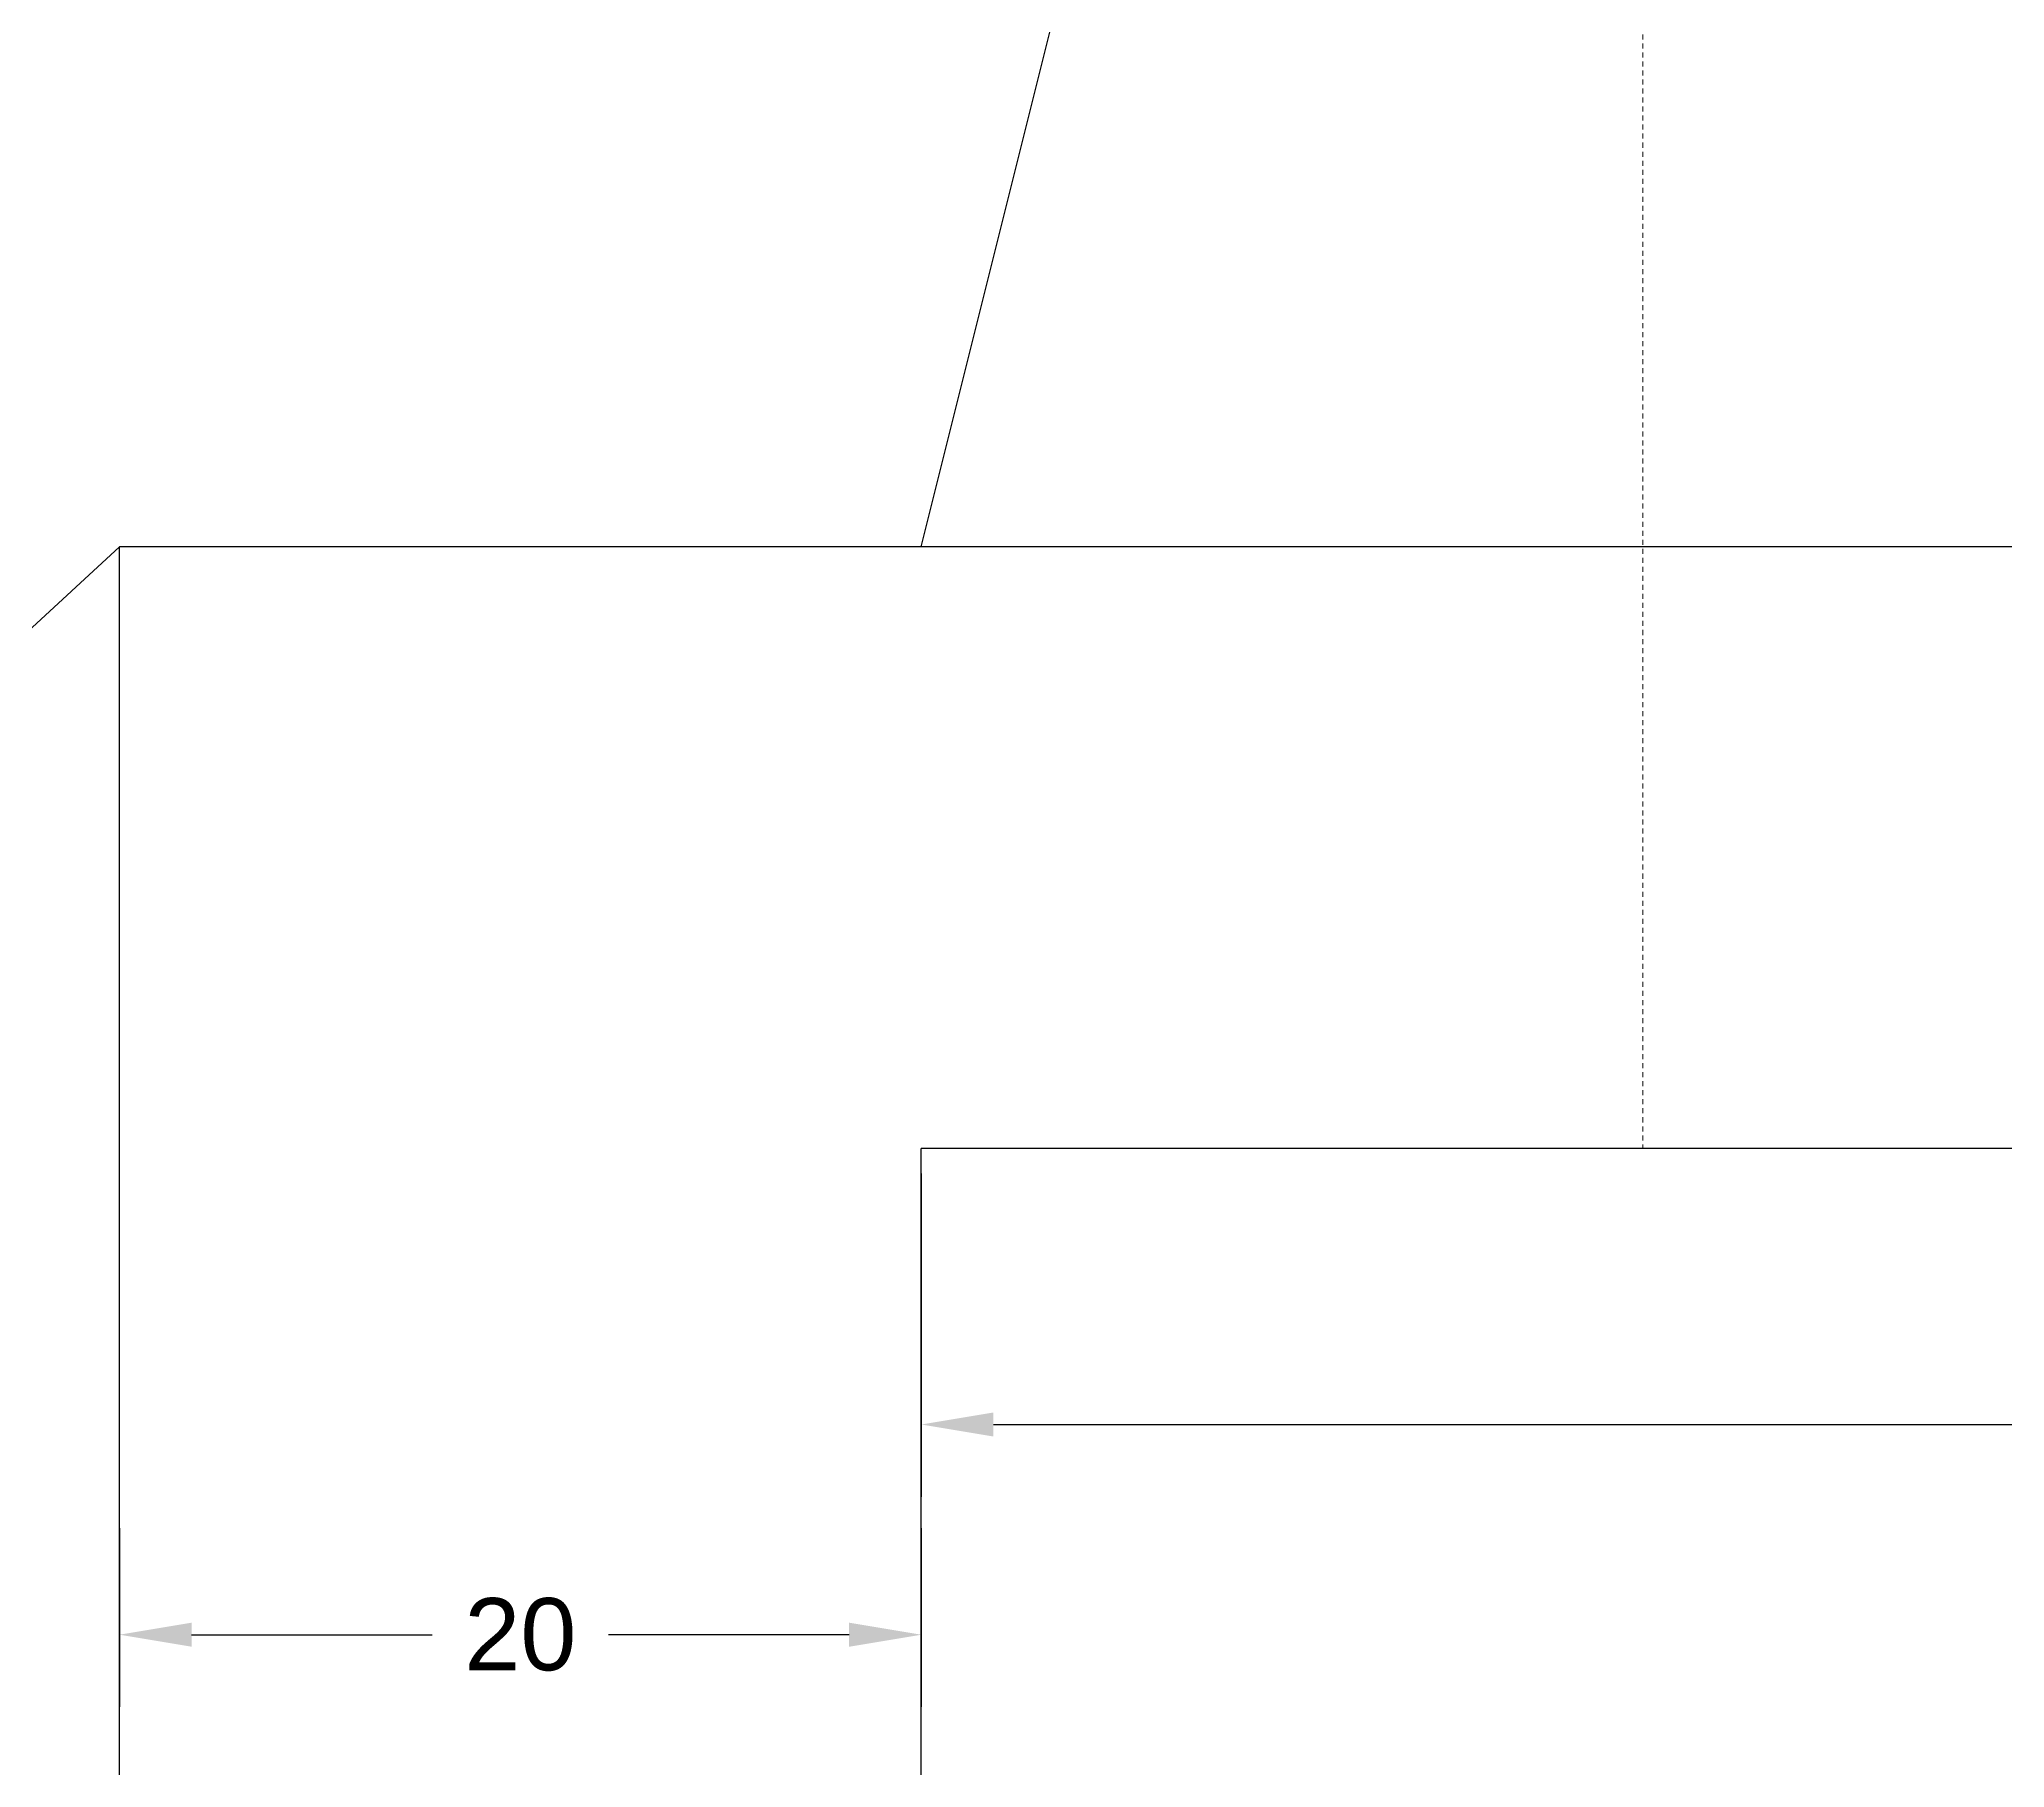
# Model space of a CAD drawing. Header units: inches. Extents: x -12 to 299, y -12 to 425.
# Drawn here: x 88.04 to 137.06, y 184 to 227.09 of the extents above; entities that cross this region are included whole.
import ezdxf

# ---------------------------------------------------------------- set-up
doc = ezdxf.new("R2010")
doc.units = ezdxf.units.IN
doc.header["$MEASUREMENT"] = 0
doc.linetypes.add('HIDDEN2', pattern=[0.1875, 0.125, -0.0625])
for name, color, linetype, lineweight in [('dimensiuni', 220, 'Continuous', 0), ('PDF_hidden', 7, 'HIDDEN2', 0), ('vizibil', 7, 'Continuous', 30)]:
    doc.layers.add(name, color=color, linetype=linetype, lineweight=lineweight)
doc.styles.get("Standard").update_dxf_attribs({"font": 'arial.ttf'})
doc.dimstyles.new('Annotative', dxfattribs={"dimscale": 0, "dimtxt": 0.18, "dimasz": 0.18, "dimexe": 0.18, "dimexo": 0.0625, "dimgap": 0.09, "dimtad": 0, "dimtih": 1, "dimtoh": 1, "dimdec": 0, "dimzin": 0, "dimdsep": 46, "dimtxsty": 'Standard', "dimcen": 0.09, "dimadec": 0, "dimazin": 0, "dimtfac": 1, "dimtdec": 0, "dimtofl": 0, "dimtmove": 0, "dimatfit": 3, "dimfxl": 1, "dimtolj": 1, "dimtzin": 0, "dimarcsym": 0})

# ---------------------------------------------------------------- blocks, each defined once
blk = doc.blocks.new('*D14')
at = {"layer": 'Defpoints', "color": 0, "transparency": 16777216}
for p in [(90.04, 190.594), (110.04, 190.594), (110.04, 187.314)]:
    blk.add_point(p, dxfattribs=at)
at = {"layer": 'dimensiuni', "color": 0, "lineweight": -2, "transparency": 16777216}
for p, q in [((90.04, 189.969), (90.04, 185.514)), ((110.04, 189.969), (110.04, 185.514)), ((91.84, 187.314), (97.839, 187.314)), ((108.24, 187.314), (102.242, 187.314))]:
    blk.add_line(p, q, dxfattribs=at)
at = {"layer": 'dimensiuni', "color": 0, "transparency": 16777216}
for points in [[(91.84, 187.614), (91.84, 187.014), (90.04, 187.314)], [(108.24, 187.614), (108.24, 187.014), (110.04, 187.314)]]:
    blk.add_solid(points, dxfattribs=at)
at = {"layer": 'dimensiuni', "color": 0, "transparency": 16777216, "insert": (100.04, 187.314), "char_height": 1.8, "attachment_point": 5}
blk.add_mtext('\\A1;20', dxfattribs=at)
blk = doc.blocks.new('*D16')
at = {"layer": 'Defpoints', "color": 0, "transparency": 16777216}
for p in [(110.04, 199.438), (170.04, 199.438), (170.04, 192.555)]:
    blk.add_point(p, dxfattribs=at)
at = {"layer": 'dimensiuni', "color": 0, "lineweight": -2, "transparency": 16777216}
for p, q in [((110.04, 198.813), (110.04, 190.755)), ((170.04, 198.813), (170.04, 190.755)), ((111.84, 192.555), (137.849, 192.555)), ((168.24, 192.555), (142.231, 192.555))]:
    blk.add_line(p, q, dxfattribs=at)
at = {"layer": 'dimensiuni', "color": 0, "transparency": 16777216}
for points in [[(111.84, 192.855), (111.84, 192.255), (110.04, 192.555)], [(168.24, 192.855), (168.24, 192.255), (170.04, 192.555)]]:
    blk.add_solid(points, dxfattribs=at)
at = {"layer": 'dimensiuni', "color": 0, "transparency": 16777216, "insert": (140.04, 192.555), "char_height": 1.8, "attachment_point": 5}
blk.add_mtext('\\A1;60', dxfattribs=at)

msp = doc.modelspace()

# ---------------------------------------------------------------- linework, layer by layer
at = {"layer": 'PDF_hidden'}
msp.add_lwpolyline([(128.04, 254.438), (128.04, 199.438)], dxfattribs=at)
at = {"layer": 'vizibil'}
for p, q in [((170.04, 214.438), (90.04, 214.438)), ((170.04, 199.438), (110.04, 199.438)), ((110.04, 169.438), (110.04, 199.438))]:
    msp.add_line(p, q, dxfattribs=at)
for points in [[(110.04, 214.438), (120.04, 254.438)], [(90.04, 214.438), (25.04, 154.438)], [(90.04, 154.438), (90.04, 214.438)]]:
    msp.add_lwpolyline(points, dxfattribs=at)

# ---------------------------------------------------------------- dimensions: what is measured, and where the dimension line sits
at = {"layer": 'dimensiuni'}
for base, p1, p2, picture, middle in [((170.04, 192.555), (110.04, 199.438), (170.04, 199.438), '*D16', (140.04, 192.555)), ((110.04, 187.314), (90.04, 190.594), (110.04, 190.594), '*D14', (100.04, 187.314))]:
    dim = msp.add_linear_dim(base=base, p1=p1, p2=p2, dimstyle='Annotative', dxfattribs=at)
    dim.commit()
    dim.dimension.update_dxf_attribs({"geometry": picture, "text_midpoint": middle})

doc.saveas('drawing.dxf')
